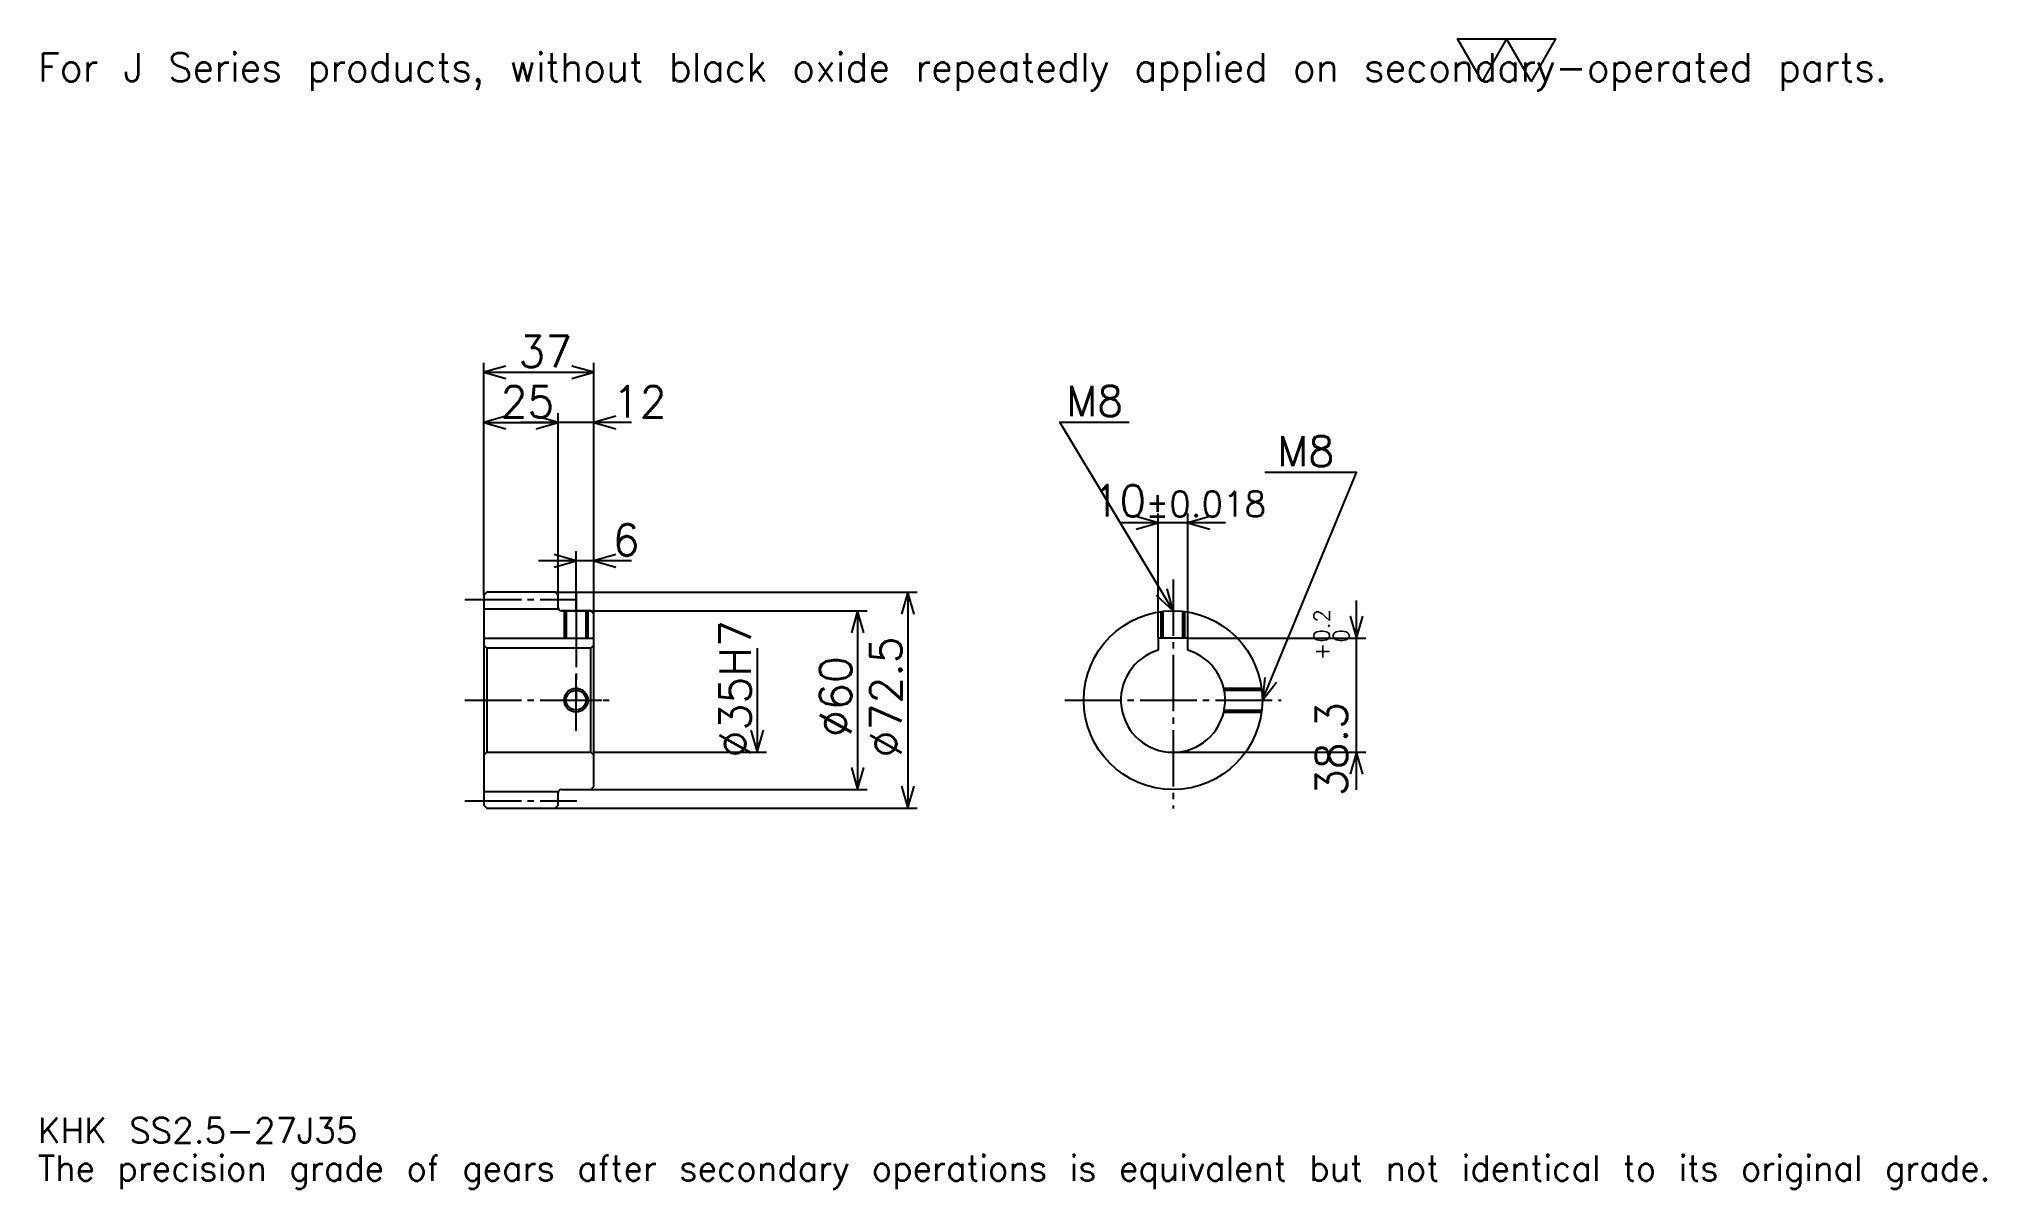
# Model space of a CAD drawing. Extents: x 21 to 675, y 8 to 394.
import ezdxf

# ---------------------------------------------------------------- set-up
doc = ezdxf.new("R2010")
doc.units = 0
doc.linetypes.add('DASHDOT', pattern=[25.304349, 18.978261, -2.108696, 2.108696, -2.108696])
doc.layers.get('0').update_dxf_attribs({"linetype": 'CONTINUOUS'})
doc.layers.add('DASHDOT', color=6, linetype='DASHDOT')
doc.styles.add('KANJI', font='TXT', dxfattribs={"bigfont": 'BIGFONT'})

msp = doc.modelspace()

# ---------------------------------------------------------------- linework, layer by layer
at = {"color": 5}
for p, q in [((170.804337, 208.108688), (170.804337, 285.07608)), ((170.804337, 281.913025), (207.804337, 281.913025)), ((207.804337, 208.108688), (207.804337, 285.07608)), ((195.804337, 208.108688), (195.804337, 268.206512)), ((170.804337, 265.043457), (195.804337, 265.043457)), ((220.456512, 265.043457), (183.152161, 265.043457)), ((419.934753, 231.380432), (384.630432, 231.380432)), ((397.282593, 192.658691), (397.282593, 234.543472)), ((407.282593, 192.658691), (407.282593, 234.543472)), ((220.456512, 218.652161), (189.152161, 218.652161)), ((201.804337, 208.108688), (201.804337, 221.815216)), ((170.804337, 207.108688), (170.804337, 208.108688)), ((194.804337, 208.108688), (207.804337, 208.108688)), ((195.804337, 207.108688), (195.804337, 208.108688)), ((201.804337, 201.858688), (201.804337, 208.108688)), ((201.804337, 201.858688), (201.804337, 208.108688)), ((207.804337, 208.108688), (316.402161, 208.108688)), ((207.804337, 200.858688), (207.804337, 208.108688)), ((313.239136, 208.108688), (313.239136, 135.608688)), ((463.913025, 141.706512), (463.913025, 205.310852)), ((196.804337, 201.858688), (207.804337, 201.858688)), ((207.804337, 201.858688), (299.532593, 201.858688)), ((296.369568, 201.858688), (296.369568, 141.858688)), ((407.282593, 192.658691), (467.076111, 192.658691)), ((262.630432, 189.358688), (262.630432, 154.358688)), ((207.804337, 154.358688), (265.793457, 154.358688)), ((402.282593, 154.358688), (467.076111, 154.358688)), ((196.804337, 141.858688), (207.804337, 141.858688)), ((207.804337, 141.858688), (299.532593, 141.858688)), ((194.804337, 135.608688), (207.804337, 135.608688)), ((207.804337, 135.608688), (316.402161, 135.608688))]:
    msp.add_line(p, q, dxfattribs=at)
at = {"color": 4}
for p, q in [((170.804337, 202.483688), (195.804337, 202.483688)), ((170.804337, 192.658691), (207.804337, 192.658691)), ((206.804337, 189.358688), (207.804337, 190.358688)), ((171.804337, 189.358688), (171.804337, 154.358688)), ((206.804337, 154.358688), (207.804337, 153.358688)), ((170.804337, 141.233688), (195.804337, 141.233688))]:
    msp.add_line(p, q, dxfattribs=at)
at = {"color": 7}
msp.add_lwpolyline([(506.086945, 379.565216), (497.863037, 393.820007), (530.758667, 393.820007), (522.53479, 379.565216), (514.310852, 393.820007), (506.086945, 379.565216)], dxfattribs=at)
at = {"color": 5}
for points in [[(178.184769, 284.021729), (170.804337, 281.913025), (178.184769, 279.804321)], [(200.423904, 279.804321), (207.804337, 281.913025), (200.423904, 284.021729)], [(178.184769, 267.152161), (170.804337, 265.043457), (178.184769, 262.934784)], [(188.423904, 262.934784), (195.804337, 265.043457), (188.423904, 267.152161)], [(188.423904, 262.934784), (195.804337, 265.043457), (188.423904, 267.152161)], [(215.184769, 267.152161), (207.804337, 265.043457), (215.184769, 262.934784)], [(402.282593, 201.858688), (364.32608, 265.119568), (387.521729, 265.119568)], [(432.282593, 171.858688), (463.913025, 248.25), (433.126099, 248.25)], [(389.902161, 229.271729), (397.282593, 231.380432), (389.902161, 233.48912)], [(414.663025, 233.48912), (407.282593, 231.380432), (414.663025, 229.271729)], [(194.423904, 216.543472), (201.804337, 218.652161), (194.423904, 220.760864)], [(215.184769, 220.760864), (207.804337, 218.652161), (215.184769, 216.543472)], [(396.677185, 207.102448), (402.282593, 201.858688), (400.293579, 209.272278)], [(315.347809, 200.728256), (313.239136, 208.108688), (311.130432, 200.728256)], [(298.478241, 194.478256), (296.369568, 201.858688), (294.260864, 194.478256)], [(461.804321, 200.039124), (463.913025, 192.658691), (466.021729, 200.039124)], [(433.157776, 179.484406), (432.282593, 171.858688), (437.054382, 177.870987)], [(260.521729, 161.73912), (262.630432, 154.358688), (264.739136, 161.73912)], [(466.021729, 146.978256), (463.913025, 154.358688), (461.804321, 146.978256)], [(294.260864, 149.23912), (296.369568, 141.858688), (298.478241, 149.23912)], [(311.130432, 142.98912), (313.239136, 135.608688), (315.347809, 142.98912)]]:
    msp.add_lwpolyline(points, dxfattribs=at)
at = {"color": 4}
for points in [[(195.804337, 202.858688), (195.804337, 207.108688), (194.804337, 208.108688), (171.804337, 208.108688), (170.804337, 207.108688), (170.804337, 153.358688)], [(196.804337, 141.858688), (206.804337, 141.858688), (207.804337, 142.858688), (207.804337, 200.858688), (206.804337, 201.858688), (196.804337, 201.858688)], [(197.804337, 201.858688), (197.804337, 192.658691)], [(198.47934, 201.858688), (198.47934, 192.658691)], [(205.129333, 201.858688), (205.129333, 192.658691)], [(205.804337, 201.858688), (205.804337, 192.658691)], [(398.282593, 192.658691), (398.282593, 201.59082)], [(398.957581, 192.658691), (398.957581, 201.673859)], [(405.607605, 192.658691), (405.607605, 201.673859)], [(406.282593, 192.658691), (406.282593, 201.59082)], [(170.804337, 153.358688), (171.804337, 154.358688), (206.804337, 154.358688), (206.804337, 189.358688), (171.804337, 189.358688), (170.804337, 190.358688)], [(407.282593, 188.629196), (407.282593, 192.658691), (397.282593, 192.658691), (397.282593, 188.629196)], [(419.319336, 175.858688), (432.014709, 175.858688)], [(419.463806, 175.183685), (432.097778, 175.183685)], [(419.319336, 167.858688), (432.014709, 167.858688)], [(419.463806, 168.533691), (432.097778, 168.533691)], [(170.804337, 153.358688), (170.804337, 136.608688), (171.804337, 135.608688), (194.804337, 135.608688), (195.804337, 136.608688), (195.804337, 140.858688)]]:
    msp.add_lwpolyline(points, dxfattribs=at)
for centre, radius in [((402.282593, 171.858688), 30), ((201.804337, 171.858688), 3.325)]:
    msp.add_circle(centre, radius, dxfattribs=at)
at = {"color": 7}
msp.add_circle((201.804337, 171.858688), 4, dxfattribs=at)
at = {"color": 4}
for centre, radius, start, end in [((196.804337, 202.858688), 1, 180, 270), ((402.282593, 171.858688), 17.5, 106.601549926, 73.398450074), ((196.804337, 140.858688), 1, 90, 180)]:
    msp.add_arc(centre, radius, start, end, dxfattribs=at)
at = {"layer": 'DASHDOT', "color": 7}
for p, q in [((402.282593, 212.402161), (402.282593, 135.532593)), ((164.478256, 205.608688), (202.130417, 205.608688)), ((201.804337, 201.858688), (201.804337, 171.858688)), ((164.478256, 171.858688), (214.130432, 171.858688)), ((365.956512, 171.858688), (438.608704, 171.858688)), ((164.478256, 138.108688), (202.130417, 138.108688))]:
    msp.add_line(p, q, dxfattribs=at)
for points in [[(201.804337, 208.184784), (201.804337, 186.332596)], [(201.804337, 161.532608), (201.804337, 182.184769)], [(191.478241, 171.858688), (212.130432, 171.858688)]]:
    msp.add_lwpolyline(points, dxfattribs=at)

# ---------------------------------------------------------------- texts
at = {"color": 7, "style": 'KANJI'}
for s, height, p in [('For J Series products, without black oxide repeatedly applied on secondary-operated parts.', 9.48913, (21.086956, 379.565216)), ('37', 10.543478, (182.45108, 283.599976)), ('25', 10.543478, (176.45108, 266.730438)), ('12', 10.543478, (214.130432, 266.730438)), ('M8', 10.12174, (366.434753, 267.228271)), ('M8', 10.12174, (437.343506, 250.358688)), ('10', 10.543478, (375.247009, 233.48912)), ('%%p0.018', 8.434783, (393.064209, 233.48912)), ('6', 10.543478, (214.130432, 220.339127)), ('KHK SS2.5-27J35', 8.434783, (21.086956, 23.195652)), ('The precision grade of gears after secondary operations is equivalent but not identical to its original grade.', 8.434783, (21.086956, 10.543478))]:
    msp.add_text(s, height=height, dxfattribs=at).set_placement(p)
for s, height, p in [('%%c35H7', 10.543478, (260.521729, 152.616837)), ('0.2', 5.271739, (454.845642, 191.156143)), ('%%c72.5', 10.543478, (311.130432, 152.616837)), ('+', 5.271739, (454.845642, 185.251801)), ('0', 5.271739, (461.382629, 191.156143)), ('%%c60', 10.543478, (294.260864, 159.470093)), ('38.3', 10.543478, (460.75, 139.615448))]:
    msp.add_text(s, height=height, rotation=90, dxfattribs=at).set_placement(p)

doc.saveas('drawing.dxf')
